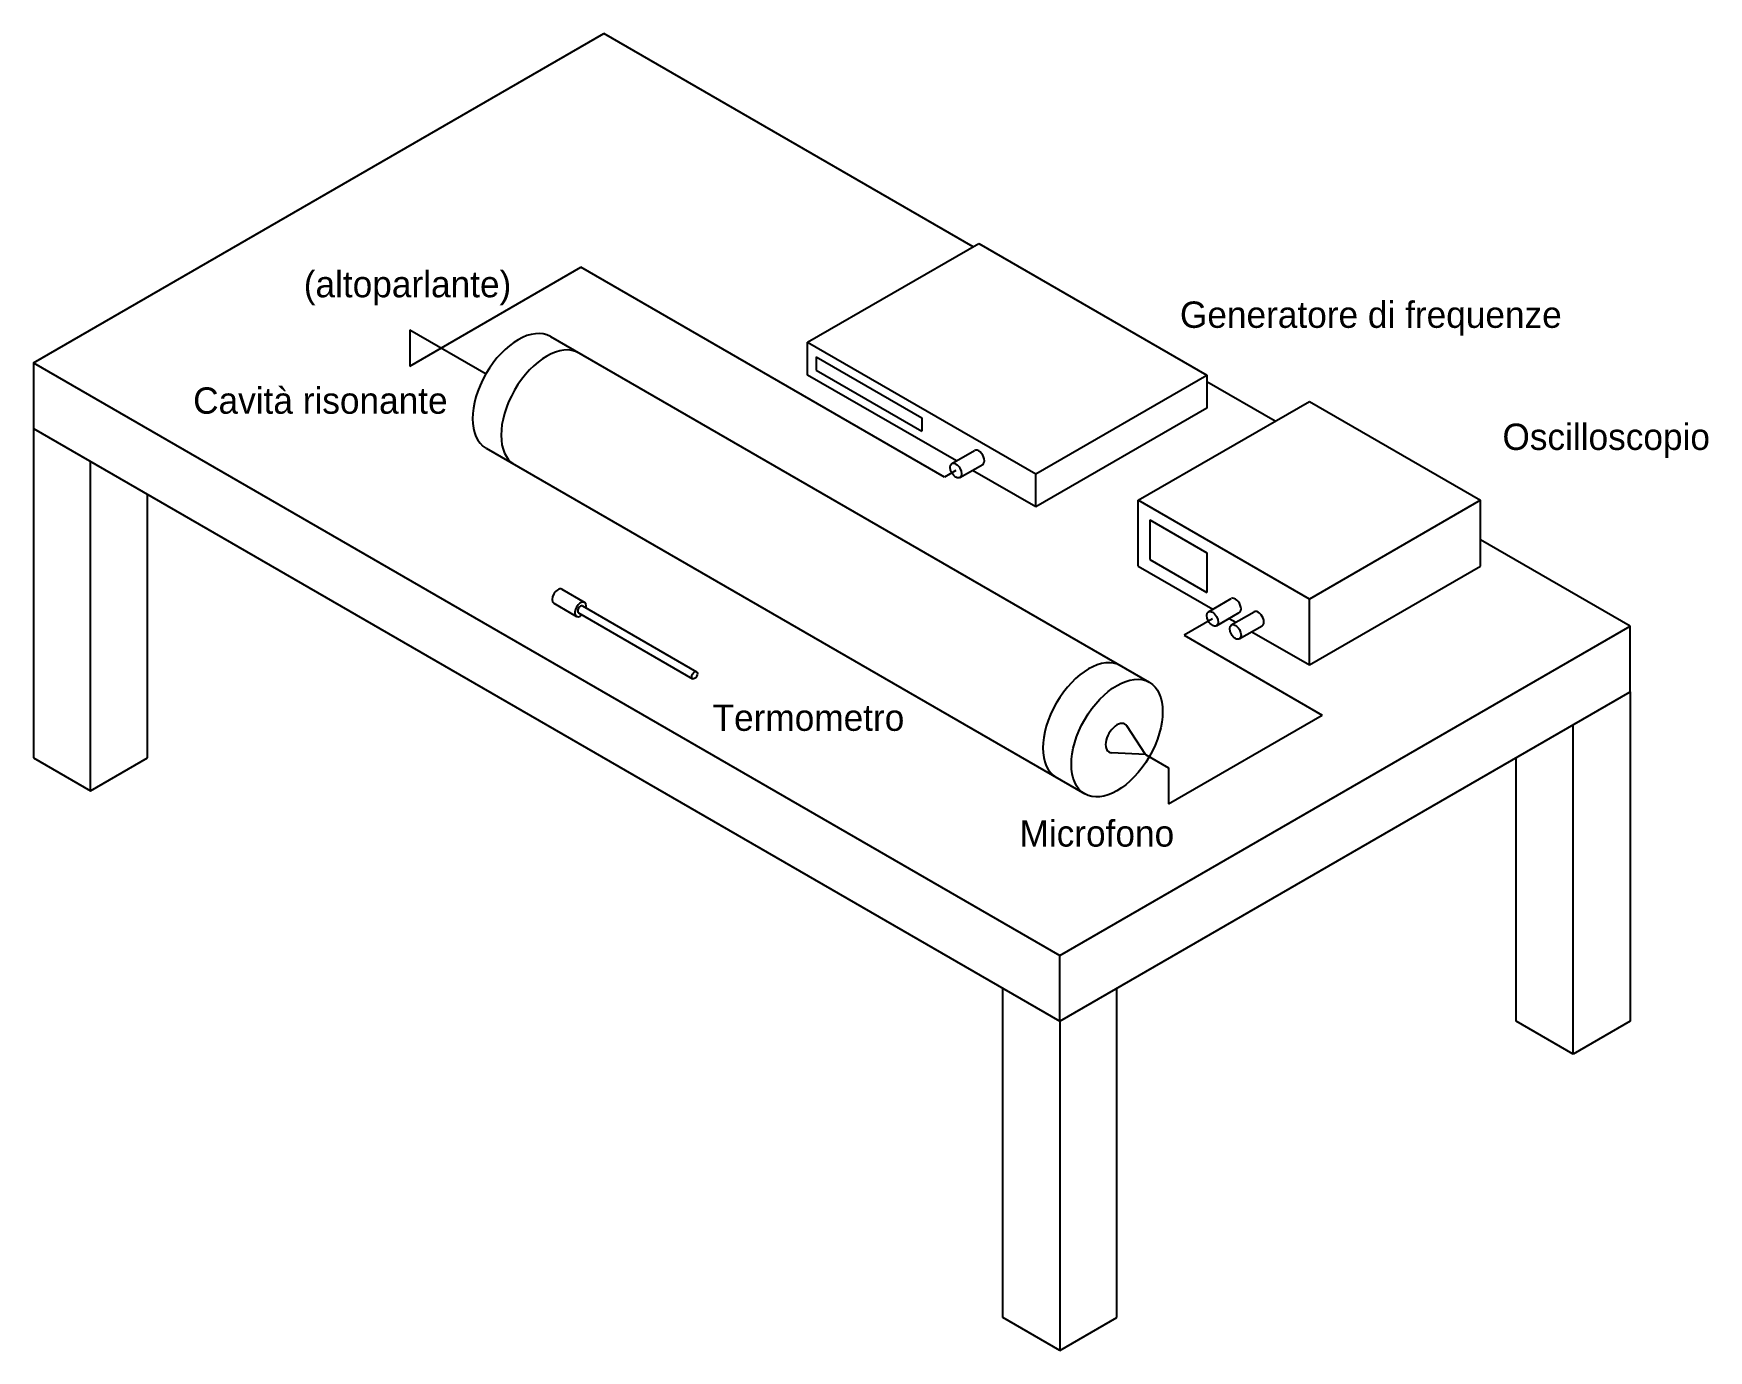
# Model space of a CAD drawing. Header units: millimetres. Extents: x 1982 to 3254, y 1145 to 2145.
import ezdxf

# ---------------------------------------------------------------- set-up
doc = ezdxf.new("R2010")
doc.units = ezdxf.units.MM
doc.styles.get("Standard").update_dxf_attribs({"font": 'arial.ttf'})

msp = doc.modelspace()

# ---------------------------------------------------------------- linework, layer by layer
for p, q in [((1982.5, 1895.1), (2415.5, 2145.1)), ((2695.9, 1983.2), (2415.5, 2145.1)), ((2570.3, 1910.7), (2700.2, 1985.7)), ((2700.2, 1985.7), (2873.4, 1885.7)), ((2268.3, 1892.6), (2398.2, 1967.6)), ((2674.2, 1808.2), (2398.2, 1967.6)), ((2268.3, 1920.1), (2268.3, 1892.6)), ((2268.3, 1920.1), (2326.1, 1886.7)), ((2375, 1915), (2829.7, 1652.5)), ((2570.3, 1885.7), (2570.3, 1910.7)), ((2570.3, 1910.7), (2743.5, 1810.7)), ((1982.5, 1895.1), (2761.9, 1445.1)), ((1982.5, 1895.1), (1982.5, 1845.1)), ((2576.8, 1899.5), (2576.8, 1889.5)), ((2576.8, 1899.5), (2656.9, 1853.2)), ((2683.3, 1820.5), (2570.3, 1885.7)), ((2576.8, 1889.5), (2656.9, 1843.2)), ((2743.5, 1810.7), (2873.4, 1885.7)), ((2873.4, 1885.7), (2873.4, 1860.7)), ((2925.4, 1850.7), (2873.4, 1880.7)), ((2873.4, 1860.7), (2743.5, 1785.7)), ((2821.4, 1790.7), (2951.4, 1865.7)), ((2951.4, 1865.7), (3081.3, 1790.7)), ((1982.5, 1845.1), (2761.9, 1395.1)), ((1982.5, 1845.1), (1982.5, 1595.1)), ((2656.9, 1853.2), (2656.9, 1843.2)), ((2025.8, 1570.1), (2025.8, 1820.1)), ((2326.1, 1830.2), (2780.7, 1567.7)), ((2679.8, 1818.5), (2697.1, 1828.5)), ((2682.9, 1813.2), (2674.2, 1808.2)), ((2685.9, 1807.9), (2703.3, 1817.9)), ((2743.5, 1785.7), (2695.5, 1813.4)), ((2743.5, 1785.7), (2743.5, 1810.7)), ((2069.1, 1595.1), (2069.1, 1795.1)), ((2821.4, 1740.7), (2821.4, 1790.7)), ((2951.4, 1715.7), (2821.4, 1790.7)), ((3081.3, 1790.7), (2951.4, 1715.7)), ((3081.3, 1740.7), (3081.3, 1790.7)), ((2830.1, 1775.7), (2873.4, 1750.7)), ((2830.1, 1775.7), (2830.1, 1745.7)), ((3194.9, 1695.1), (3081.3, 1760.7)), ((2830.1, 1745.7), (2873.4, 1720.7)), ((2873.4, 1750.7), (2873.4, 1720.7)), ((2821.4, 1740.7), (2878.1, 1708)), ((2951.4, 1665.7), (3081.3, 1740.7)), ((2383.7, 1723.1), (2401, 1713.1)), ((2377.5, 1712.5), (2394.8, 1702.5)), ((2396.4, 1705.2), (2483, 1655.2)), ((2399.4, 1710.5), (2486, 1660.5)), ((2874.7, 1706), (2892, 1716)), ((2880.8, 1695.4), (2898.1, 1705.4)), ((2892, 1696), (2909.3, 1706)), ((2951.4, 1665.7), (2951.4, 1715.7)), ((2761.9, 1445.1), (3194.9, 1695.1)), ((2877.7, 1700.7), (2856.1, 1688.2)), ((2890.4, 1700.9), (2895.4, 1698)), ((2898.1, 1685.4), (2915.4, 1695.4)), ((3194.9, 1645.1), (3194.9, 1695.1)), ((2856.1, 1688.2), (2961.1, 1627.6)), ((2907.7, 1690.9), (2951.4, 1665.7)), ((2761.9, 1395.1), (3194.9, 1645.1)), ((3194.9, 1645.1), (3194.9, 1395.1)), ((2826.9, 1597.6), (2812.8, 1619.3)), ((2844.2, 1560.1), (2961.1, 1627.6)), ((3151.6, 1370.1), (3151.6, 1620.1)), ((1982.5, 1595.1), (2025.8, 1570.1)), ((2025.8, 1570.1), (2069.1, 1595.1)), ((2826.9, 1597.6), (2801.1, 1598.9)), ((2826.9, 1597.6), (2844.2, 1587.6)), ((3108.3, 1395.1), (3108.3, 1595.1)), ((2844.2, 1587.6), (2844.2, 1560.1)), ((2761.9, 1395.1), (2761.9, 1445.1)), ((2718.6, 1170.1), (2718.6, 1420.1)), ((2805.2, 1170.1), (2805.2, 1420.1)), ((2761.9, 1395.1), (2761.9, 1145.1)), ((3151.6, 1370.1), (3108.3, 1395.1)), ((3194.9, 1395.1), (3151.6, 1370.1)), ((2761.9, 1145.1), (2718.6, 1170.1)), ((2761.9, 1145.1), (2805.2, 1170.1))]:
    msp.add_line(p, q)
for centre, major_axis, start_param, end_param in [((2350.5, 1872.6), (-24.5, -42.4), 3.141593, 6.283185), ((2372.2, 1860.1), (-24.5, -42.4), 3.141593, 6.283185), ((2700.2, 1823.2), (3.06, -5.3), 0, 3.141593), ((2380.6, 1717.8), (-3.06, -5.3), 3.141593, 6.283185), ((2397.9, 1707.8), (-3.06, -5.3), 2.094395, 7.330383), ((2397.9, 1707.8), (-1.53, -2.65), 3.141593, 6.283185), ((2895.1, 1710.7), (3.06, -5.3), 0, 3.141593), ((2912.4, 1700.7), (3.06, -5.3), 0, 3.141593), ((2783.6, 1622.6), (-24.5, -42.4), 3.141593, 6.283185), ((2805.2, 1610.1), (-6.1, -10.6), 2.854836, 6.569942)]:
    msp.add_ellipse(centre, major_axis=major_axis, ratio=0.57735, start_param=start_param, end_param=end_param)
for centre, major_axis in [((2682.9, 1813.2), (3.06, -5.3)), ((2877.7, 1700.7), (3.06, -5.3)), ((2895.1, 1690.7), (3.06, -5.3)), ((2484.5, 1657.8), (-1.53, -2.65)), ((2805.2, 1610.1), (-24.5, -42.4))]:
    msp.add_ellipse(centre, major_axis=major_axis, ratio=0.57735)

# ---------------------------------------------------------------- texts
at = {"char_height": 20, "attachment_point": 1}
for s, insert in [('{\\fFutura Lt BT|b0|i0|c0|p34;(altoparlante)}', (2187.7, 1964.8)), ('{\\fFutura Lt BT|b0|i0|c0|p34;Generatore di frequenze}', (2853, 1941.6)), ('{\\fFutura Lt BT|b0|i0|c0|p34;Cavità risonante}', (2103.7, 1876.4)), ('{\\fFutura Lt BT|b0|i0|c0|p34;Oscilloscopio}', (3097.9, 1848.9)), ('{\\fFutura Lt BT|b0|i0|c0|p34;Termometro}', (2498.1, 1635.6)), ('{\\fFutura Lt BT|b0|i0|c0|p34;Microfono}', (2731.2, 1547.7))]:
    msp.add_mtext_dynamic_manual_height_columns(s, width=332.987, gutter_width=12.5, heights=[0], dxfattribs=dict(at, insert=insert))

doc.saveas('drawing.dxf')
